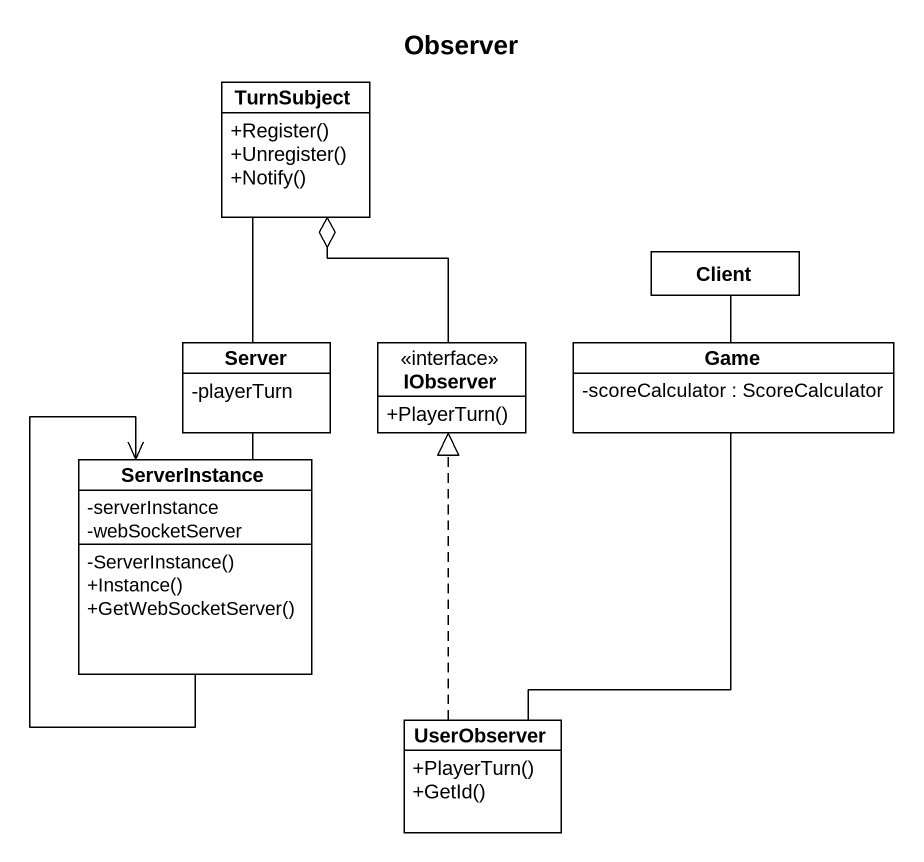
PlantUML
@startuml
title Observer
hide circle
hide empty members
skinparam classAttributeIconSize 0
class TurnSubject {
  +Register()
  +Unregister()
  +Notify()
}
class Client
class Server {
  -playerTurn
}
interface IObserver {
  +PlayerTurn()
}
class Game {
  -scoreCalculator : ScoreCalculator
}
class ServerInstance {
  -serverInstance
  -webSocketServer
  -ServerInstance()
  +Instance()
  +GetWebSocketServer()
}
class UserObserver {
  +PlayerTurn()
  +GetId()
}
TurnSubject o-- IObserver
Server -up- TurnSubject
Game -up- Client
ServerInstance -up- Server
ServerInstance --> ServerInstance
UserObserver .up.|> IObserver
UserObserver -up- Game
@enduml
